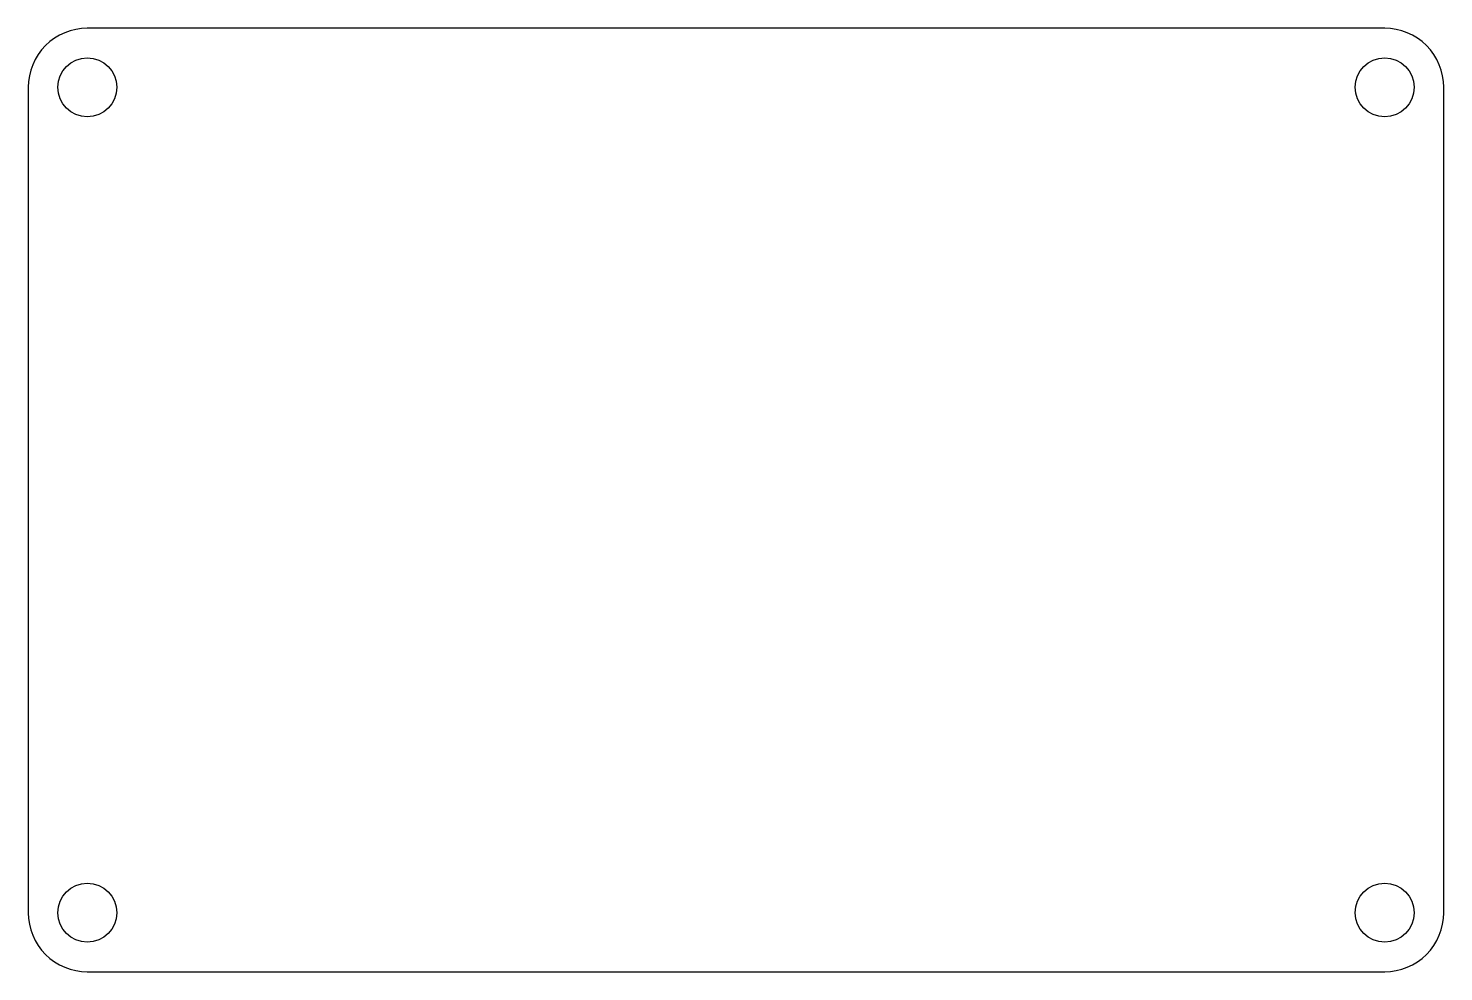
# Model space of a CAD drawing. Header units: millimetres. Extents: x -40 to 80, y -40 to 40.
import ezdxf

# ---------------------------------------------------------------- set-up
doc = ezdxf.new("R2010")
doc.units = ezdxf.units.MM
doc.layers.get('0').update_dxf_attribs({"linetype": 'CONTINUOUS'})

msp = doc.modelspace()

# ---------------------------------------------------------------- linework, layer by layer
msp.add_lwpolyline([(75, 40), (-35, 40, 0.414214), (-40, 35), (-40, -35, 0.414214), (-35, -40), (75, -40, 0.414214), (80, -35), (80, 35, 0.414214)], format="xyb", close=True)
for centre in [(-35, 35), (75, 35), (-35, -35), (75, -35)]:
    msp.add_circle(centre, 2.5)

doc.saveas('drawing.dxf')
